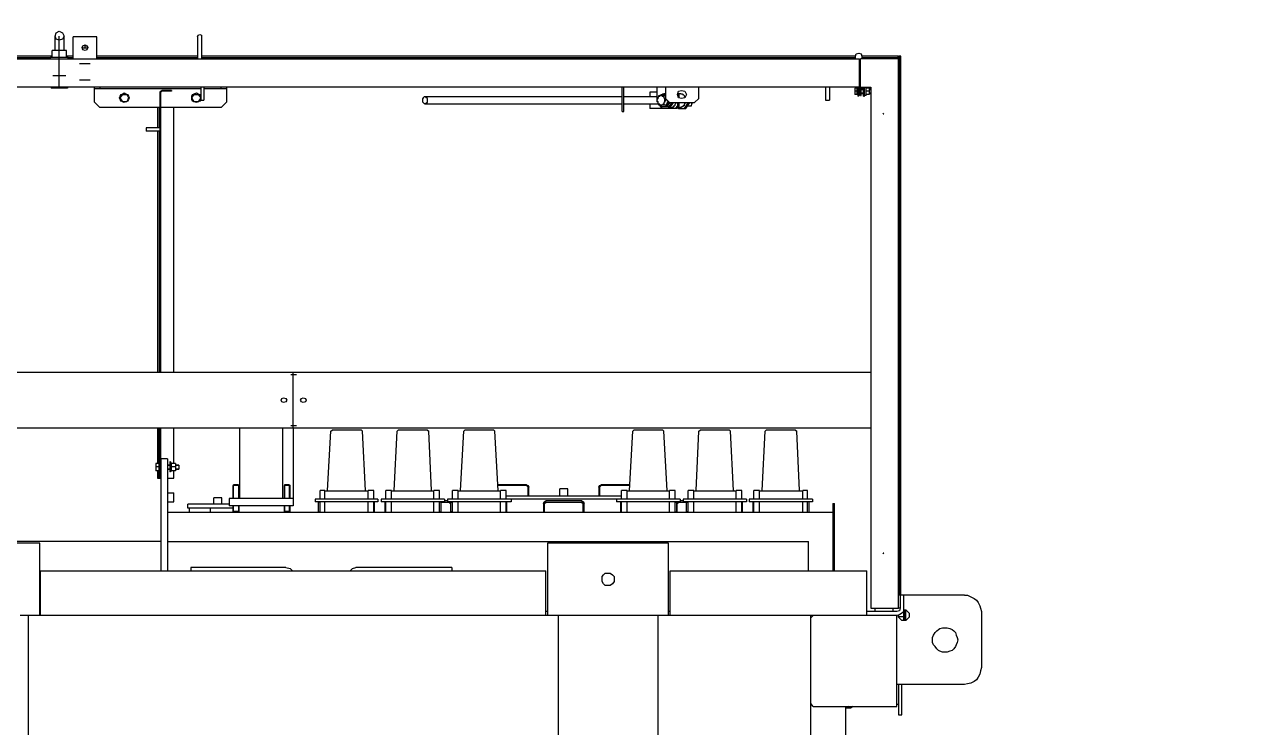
# Model space of a CAD drawing. Header units: inches. Extents: x -1851 to 6314, y -1304 to 4687.
# Drawn here: x 4390.5 to 4399.19, y 1911.27 to 1916.28 of the extents above; entities that cross this region are included whole.
import ezdxf

# ---------------------------------------------------------------- set-up
doc = ezdxf.new("R2010")
doc.units = ezdxf.units.IN
doc.header["$MEASUREMENT"] = 0
doc.set_wipeout_variables(frame=1)
doc.linetypes.add('DASHDOT', pattern=[25.4, 12.7, -6.35, 0, -6.35])
doc.layers.add('E-SOLTEC GATEWAY', color=6, linetype='Continuous')
doc.layers.add('G-ANNO-NONPLOT', color=181, linetype='Continuous', plot=False)

# ---------------------------------------------------------------- blocks, each defined once
blk = doc.blocks.new('A$C05935B8D')
at = {"color": 0, "linetype": 'Continuous'}
for points in [[(56.983, 101.644), (56.983, 101.644), (56.925, 101.76), (56.81, 101.818), (56.694, 101.76), (56.694, 101.644)], [(67.107, 101.702), (67.107, 101.702), (67.049, 101.933), (66.818, 102.049), (66.586, 101.933), (66.471, 101.702), (66.586, 101.47), (66.818, 101.413), (67.049, 101.47), (67.107, 101.702)], [(66.471, 100.661), (66.471, 101.702)], [(66.818, 98.057), (66.818, 101.702)], [(67.107, 100.661), (67.107, 101.702)], [(56.694, 101.644), (56.694, 100.082)], [(56.983, 101.644), (56.983, 100.082)], [(64.157, 100.082), (64.157, 101.644)], [(64.157, 101.644), (65.834, 101.644)], [(65.198, 100.892), (65.198, 100.892), (65.14, 101.008), (64.967, 101.065), (64.851, 101.008), (64.793, 100.892), (64.851, 100.718), (64.967, 100.661), (65.14, 100.718), (65.198, 100.892)], [(64.793, 100.834), (65.14, 100.834)], [(64.967, 100.834), (64.967, 101.065)], [(65.834, 100.082), (65.834, 101.644)], [(6.884, 100.256), (7, 100.256)], [(6.884, 61.9), (6.884, 100.256)], [(7, 61.9), (7, 100.256)], [(7, 100.256), (7.058, 100.256), (7.116, 100.198)], [(7, 100.256), (7, 100.256), (7, 100.256), (7, 100.256), (7, 100.256), (7, 100.256), (7, 100.256), (7, 100.256), (7, 100.256), (7, 100.256), (7, 100.256), (7, 100.256)], [(7.058, 60.975), (7.058, 100.082)], [(7.058, 100.082), (9.777, 100.082)], [(7.116, 100.256), (7.116, 100.082)], [(7.116, 100.256), (9.661, 100.256)], [(7.116, 100.14), (9.661, 100.14)], [(10.124, 100.082), (10.124, 100.082), (10.124, 100.256), (10.066, 100.429), (9.893, 100.487), (9.719, 100.429), (9.661, 100.256), (9.661, 100.082)], [(9.777, 97.479), (9.777, 100.082)], [(9.835, 97.479), (9.835, 100.082)], [(90.479, 100.082), (9.835, 100.082)], [(10.124, 100.256), (56.694, 100.256)], [(10.124, 100.14), (56.694, 100.14)], [(56.983, 100.256), (64.157, 100.256)], [(56.983, 100.14), (64.157, 100.14)], [(65.834, 100.256), (66.297, 100.256)], [(65.834, 100.14), (66.181, 100.14)], [(66.181, 100.082), (66.181, 100.198)], [(67.454, 100.198), (66.181, 100.198)], [(66.297, 100.198), (66.297, 100.661)], [(66.297, 100.661), (67.338, 100.661)], [(67.338, 100.198), (67.338, 100.661)], [(67.338, 100.256), (90.132, 100.256)], [(67.454, 100.082), (67.454, 100.198)], [(67.454, 100.14), (90.132, 100.14)], [(9.777, 99.272), (9.835, 99.272)], [(65.371, 99.735), (64.619, 99.735)], [(9.777, 98.925), (9.835, 98.925)], [(65.371, 98.578), (64.619, 98.578)], [(66.355, 98.867), (67.281, 98.867)], [(9.025, 98.057), (9.025, 60.975)], [(9.777, 98.057), (9.025, 98.057)], [(9.025, 97.942), (9.14, 97.942)], [(9.14, 97.884), (9.025, 97.884)], [(9.14, 97.652), (9.025, 97.652)], [(9.025, 97.594), (9.14, 97.594)], [(9.14, 97.999), (9.14, 97.537)], [(9.14, 97.999), (9.372, 97.999)], [(9.14, 97.768), (9.372, 97.768)], [(9.14, 97.537), (9.372, 97.537)], [(9.372, 97.768), (9.372, 98.057)], [(9.372, 97.479), (9.372, 97.768)], [(9.372, 97.479), (9.488, 97.479)], [(9.488, 97.421), (9.488, 98.057)], [(9.545, 97.421), (9.488, 97.421)], [(9.545, 97.421), (9.545, 98.057)], [(9.545, 97.942), (9.719, 97.942)], [(9.719, 97.884), (9.545, 97.884)], [(9.719, 97.652), (9.545, 97.652)], [(9.545, 97.594), (9.719, 97.594)], [(9.719, 97.479), (9.719, 98.057)], [(9.777, 97.479), (9.719, 97.479)], [(9.835, 98.115), (9.777, 98.115)], [(9.835, 98.057), (9.777, 98.057)], [(9.777, 97.942), (9.835, 97.942)], [(9.777, 97.594), (9.835, 97.594)], [(9.835, 98.057), (90.479, 98.057)], [(9.835, 97.479), (9.893, 97.479)], [(9.893, 97.421), (9.893, 98.057)], [(9.893, 97.421), (9.95, 97.421)], [(9.95, 98.057), (9.95, 97.421)], [(9.95, 97.999), (10.182, 97.999)], [(9.95, 97.537), (10.182, 97.537)], [(10.008, 97.537), (10.008, 97.999)], [(10.008, 97.768), (10.182, 97.768)], [(10.182, 97.999), (10.182, 97.537)], [(11.975, 98.057), (11.975, 97.132)], [(12.264, 98.057), (12.264, 97.132)], [(21.289, 97.247), (21.289, 98.057)], [(22.793, 97.537), (22.793, 97.537), (22.735, 97.768), (22.504, 97.826), (22.273, 97.768), (22.157, 97.537), (22.273, 97.305), (22.504, 97.247), (22.735, 97.305), (22.793, 97.537)], [(22.562, 97.594), (22.562, 97.594), (22.504, 97.594), (22.504, 97.594), (22.446, 97.594), (22.446, 97.537), (22.388, 97.537), (22.388, 97.537), (22.33, 97.479), (22.33, 97.421), (22.273, 97.421), (22.273, 97.363), (22.273, 97.305)], [(22.562, 97.594), (22.735, 97.594)], [(22.678, 97.537), (22.793, 97.652)], [(22.678, 97.305), (22.678, 97.537)], [(22.793, 97.537), (22.678, 97.537)], [(23.661, 98.057), (23.661, 97.247)], [(23.661, 97.594), (23.777, 97.594)], [(23.661, 97.594), (23.661, 97.594)], [(23.777, 97.594), (23.777, 97.594), (23.719, 97.594), (23.719, 97.594), (23.719, 97.594), (23.719, 97.594), (23.719, 97.594), (23.719, 97.594), (23.719, 97.594), (23.661, 97.594), (23.661, 97.594), (23.661, 97.594)], [(23.661, 97.479), (24.066, 97.479)], [(24.008, 97.479), (23.95, 97.479), (23.95, 97.479), (23.95, 97.537), (23.892, 97.537), (23.892, 97.537), (23.892, 97.537), (23.835, 97.594), (23.835, 97.594), (23.835, 97.594), (23.777, 97.594), (23.777, 97.594)], [(23.95, 97.479), (23.95, 97.479), (23.95, 97.479), (23.892, 97.479), (23.892, 97.421), (23.835, 97.421), (23.835, 97.421), (23.835, 97.421), (23.777, 97.363), (23.777, 97.363), (23.777, 97.305), (23.777, 97.305)], [(23.777, 97.479), (23.777, 97.479), (23.777, 97.479), (23.777, 97.421), (23.777, 97.421), (23.777, 97.421), (23.777, 97.363), (23.777, 97.363), (23.777, 97.363), (23.777, 97.305), (23.777, 97.305), (23.777, 97.305)], [(24.182, 97.305), (24.182, 97.305), (24.182, 97.363), (24.124, 97.363), (24.124, 97.363), (24.124, 97.421), (24.066, 97.421), (24.066, 97.421), (24.066, 97.479), (24.008, 97.479), (24.008, 97.479), (23.95, 97.479)], [(24.182, 97.305), (24.182, 97.305), (24.182, 97.305), (24.182, 97.363), (24.182, 97.363), (24.124, 97.363), (24.124, 97.363), (24.124, 97.421), (24.124, 97.421), (24.124, 97.421), (24.124, 97.479), (24.066, 97.479)], [(24.24, 97.189), (24.24, 98.057)], [(24.24, 97.71), (24.76, 97.71)], [(24.24, 97.363), (26.611, 97.363)], [(24.76, 97.71), (24.76, 97.363)], [(26.611, 96.322), (26.611, 98.057)], [(26.727, 96.322), (26.727, 98.057)], [(26.727, 97.363), (40.785, 97.363)], [(40.611, 97.132), (40.611, 97.132), (40.611, 97.189), (40.611, 97.189), (40.611, 97.247), (40.611, 97.247), (40.669, 97.305), (40.669, 97.305), (40.669, 97.305), (40.727, 97.363), (40.727, 97.363), (40.785, 97.363)], [(40.785, 97.363), (40.785, 97.363), (40.843, 97.363), (40.843, 97.363), (40.901, 97.305), (40.901, 97.305), (40.901, 97.305), (40.901, 97.247), (40.958, 97.247), (40.958, 97.189), (40.958, 97.132), (40.958, 97.132)], [(54.9, 97.016), (54.9, 98.057)], [(54.9, 97.942), (56.52, 97.942)], [(55.305, 97.942), (55.305, 98.057)], [(56.52, 98.057), (56.52, 97.132)], [(56.752, 98.057), (56.752, 97.132)], [(56.752, 97.942), (64.33, 97.942)], [(57.388, 97.305), (57.388, 97.305), (57.388, 97.421), (57.33, 97.537), (57.215, 97.594), (57.041, 97.652), (56.925, 97.594), (56.81, 97.537), (56.752, 97.421), (56.752, 97.305), (56.752, 97.189), (56.81, 97.074), (56.925, 97.016), (57.041, 96.958), (57.215, 97.016), (57.33, 97.074), (57.388, 97.189), (57.388, 97.305)], [(56.925, 97.537), (56.752, 97.305)], [(57.215, 97.537), (56.925, 97.537)], [(57.388, 97.305), (57.215, 97.537)], [(58.834, 97.826), (58.834, 97.768)], [(58.834, 97.826), (59.529, 97.826)], [(58.834, 97.768), (59.529, 97.768)], [(59.644, 97.71), (59.644, 97.71), (59.586, 97.768), (59.529, 97.826)], [(59.586, 97.71), (59.586, 97.71), (59.529, 97.768)], [(59.586, 77.752), (59.586, 97.71)], [(59.644, 77.752), (59.644, 97.71)], [(62.537, 97.305), (62.537, 97.305), (62.479, 97.421), (62.421, 97.537), (62.305, 97.594), (62.19, 97.652), (62.074, 97.594), (61.958, 97.537), (61.9, 97.421), (61.843, 97.305), (61.9, 97.189), (61.958, 97.074), (62.074, 97.016), (62.19, 96.958), (62.305, 97.016), (62.421, 97.074), (62.479, 97.189), (62.537, 97.305)], [(62.016, 97.537), (61.9, 97.305)], [(62.305, 97.537), (62.016, 97.537)], [(62.479, 97.305), (62.305, 97.537)], [(63.925, 98.057), (63.925, 97.942)], [(64.33, 98.057), (64.33, 97.016)], [(66.239, 98.057), (66.239, 97.999)], [(66.239, 97.999), (67.396, 97.999)], [(67.396, 98.057), (67.396, 97.999)], [(12.264, 97.132), (11.975, 97.132)], [(21.289, 97.247), (21.578, 96.958)], [(23.372, 96.958), (21.578, 96.958)], [(21.81, 96.727), (21.752, 96.958)], [(21.752, 96.958), (21.752, 96.958), (21.752, 96.958), (21.752, 96.958), (21.752, 96.958), (21.752, 96.958), (21.752, 96.958), (21.752, 96.958), (21.752, 96.9), (21.752, 96.9), (21.752, 96.9)], [(22.041, 96.727), (21.81, 96.727)], [(22.215, 96.553), (21.925, 96.958)], [(22.041, 96.958), (22.33, 96.553)], [(22.735, 96.553), (22.215, 96.553)], [(22.273, 96.958), (22.273, 96.9), (22.273, 96.842), (22.33, 96.842), (22.33, 96.785), (22.33, 96.727), (22.388, 96.727), (22.388, 96.727), (22.446, 96.669), (22.446, 96.669), (22.504, 96.669), (22.504, 96.611), (22.562, 96.611)], [(22.562, 96.611), (22.735, 96.611)], [(22.678, 96.727), (22.678, 96.958)], [(22.851, 96.553), (22.678, 96.727)], [(22.678, 96.727), (22.793, 96.727)], [(22.735, 96.553), (22.793, 96.611)], [(22.793, 96.958), (22.793, 96.727)], [(22.793, 96.727), (22.967, 96.553)], [(22.851, 96.553), (23.487, 96.553)], [(23.256, 96.611), (23.198, 96.611), (23.198, 96.611), (23.14, 96.669), (23.14, 96.669), (23.083, 96.669), (23.025, 96.727), (23.025, 96.727), (22.967, 96.785), (22.967, 96.842), (22.967, 96.842), (22.909, 96.9), (22.909, 96.958)], [(23.372, 96.553), (23.083, 96.958)], [(23.198, 96.958), (23.487, 96.553)], [(23.314, 96.611), (23.256, 96.611)], [(23.372, 96.958), (23.661, 97.247)], [(23.372, 96.958), (23.372, 96.9), (23.43, 96.842), (23.43, 96.842), (23.43, 96.785), (23.487, 96.785), (23.487, 96.727), (23.487, 96.727), (23.545, 96.669), (23.603, 96.669), (23.603, 96.669), (23.661, 96.669), (23.661, 96.669)], [(23.43, 96.958), (23.43, 96.958), (23.43, 96.958), (23.43, 96.958), (23.43, 96.958), (23.43, 96.958), (23.43, 96.958), (23.43, 96.9), (23.487, 96.9), (23.487, 96.9), (23.487, 96.9), (23.487, 96.9)], [(23.487, 97.074), (23.603, 96.785)], [(23.487, 96.9), (23.487, 96.842), (23.487, 96.842), (23.545, 96.785), (23.545, 96.785), (23.545, 96.727), (23.603, 96.727), (23.603, 96.727), (23.661, 96.669), (23.661, 96.669), (23.661, 96.669), (23.719, 96.669), (23.777, 96.669)], [(23.487, 96.553), (23.892, 96.553)], [(23.603, 97.132), (23.661, 97.132)], [(23.603, 96.785), (24.066, 96.785)], [(23.777, 97.305), (23.719, 97.305), (23.719, 97.247), (23.719, 97.247), (23.719, 97.247), (23.719, 97.247), (23.719, 97.189), (23.719, 97.189), (23.661, 97.189), (23.661, 97.132), (23.661, 97.132), (23.661, 97.132)], [(23.661, 97.132), (23.661, 97.132), (23.661, 97.074), (23.661, 97.074), (23.661, 97.074), (23.719, 97.074), (23.719, 97.016), (23.719, 97.016), (23.719, 97.016), (23.719, 96.958), (23.719, 96.958), (23.777, 96.958)], [(23.661, 96.669), (23.777, 96.669)], [(23.777, 97.305), (23.719, 97.247), (23.719, 97.247), (23.719, 97.189), (23.719, 97.132), (23.719, 97.132), (23.719, 97.074), (23.719, 97.074), (23.719, 97.016), (23.719, 96.958), (23.777, 96.958)], [(23.777, 96.958), (23.777, 96.958), (23.777, 96.9), (23.777, 96.9), (23.777, 96.9), (23.777, 96.9), (23.777, 96.842), (23.777, 96.842), (23.777, 96.842), (23.777, 96.785), (23.777, 96.785), (23.777, 96.785)], [(23.777, 96.958), (23.777, 96.958), (23.777, 96.9), (23.777, 96.9), (23.777, 96.842), (23.835, 96.842), (23.835, 96.842), (23.835, 96.785), (23.892, 96.785), (23.892, 96.785), (23.95, 96.785), (23.95, 96.785)], [(23.777, 96.669), (23.777, 96.669), (23.777, 96.669), (23.835, 96.669), (23.835, 96.669), (23.892, 96.669), (23.892, 96.669), (23.892, 96.669), (23.95, 96.727), (23.95, 96.727), (23.95, 96.727), (24.008, 96.785)], [(23.892, 96.553), (24.066, 96.785)], [(23.892, 96.553), (24.76, 96.553)], [(23.95, 96.785), (24.008, 96.785), (24.008, 96.785), (24.066, 96.785), (24.066, 96.785), (24.066, 96.842), (24.124, 96.842), (24.124, 96.842), (24.124, 96.842), (24.182, 96.9), (24.182, 96.9), (24.182, 96.958)], [(24.066, 96.785), (24.124, 96.785), (24.124, 96.785), (24.124, 96.785), (24.124, 96.842), (24.124, 96.842), (24.124, 96.842), (24.124, 96.842), (24.182, 96.9), (24.182, 96.9), (24.182, 96.9), (24.182, 96.958)], [(24.124, 96.842), (26.611, 96.842)], [(24.24, 97.132), (24.24, 97.132), (24.24, 97.132), (24.24, 97.189), (24.24, 97.189), (24.24, 97.189), (24.24, 97.189), (24.182, 97.247), (24.182, 97.247), (24.182, 97.247), (24.182, 97.305), (24.182, 97.305)], [(24.182, 96.958), (24.182, 96.958), (24.182, 97.016), (24.24, 97.074), (24.24, 97.074), (24.24, 97.132), (24.24, 97.132), (24.24, 97.189), (24.182, 97.247), (24.182, 97.247), (24.182, 97.305)], [(24.182, 96.958), (24.182, 96.958), (24.182, 96.958), (24.182, 97.016), (24.182, 97.016), (24.182, 97.016), (24.24, 97.016), (24.24, 97.074), (24.24, 97.074), (24.24, 97.074), (24.24, 97.074), (24.24, 97.132)], [(24.182, 96.958), (24.24, 97.016)], [(24.24, 97.016), (24.24, 97.074)], [(24.76, 96.842), (24.76, 96.553)], [(26.727, 96.842), (40.785, 96.842)], [(40.785, 96.842), (40.785, 96.9), (40.727, 96.9), (40.727, 96.9), (40.669, 96.9), (40.669, 96.958), (40.611, 96.958), (40.611, 97.016), (40.611, 97.016), (40.611, 97.074), (40.611, 97.074), (40.611, 97.132)], [(40.958, 97.132), (40.958, 97.074), (40.958, 97.074), (40.958, 97.016), (40.958, 97.016), (40.901, 96.958), (40.901, 96.958), (40.901, 96.958), (40.843, 96.9), (40.843, 96.9), (40.785, 96.9), (40.785, 96.842)], [(54.9, 97.016), (55.305, 96.611)], [(55.305, 96.611), (59.586, 96.611)], [(56.752, 97.132), (56.52, 97.132)], [(56.752, 97.305), (56.925, 97.016)], [(56.925, 97.016), (57.215, 97.016)], [(57.215, 97.016), (57.388, 97.305)], [(58.661, 77.752), (58.661, 96.611)], [(59.644, 96.611), (63.925, 96.611)], [(59.702, 96.611), (59.702, 95.165)], [(59.818, 96.611), (59.818, 95.165)], [(61.9, 97.305), (62.016, 97.016)], [(62.016, 97.016), (62.305, 97.016)], [(62.305, 97.016), (62.479, 97.305)], [(63.925, 96.611), (64.33, 97.016)], [(8.099, 96.148), (8.099, 96.148), (8.157, 96.148), (8.099, 96.206)], [(26.727, 96.322), (26.611, 96.322)], [(59.644, 95.165), (60.628, 95.165)], [(59.644, 94.933), (60.628, 94.933)], [(59.702, 94.933), (59.702, 77.752)], [(59.818, 94.933), (59.818, 77.752)], [(60.628, 95.165), (60.628, 94.933)], [(9.025, 77.752), (91.289, 77.752)], [(49.925, 77.578), (50.33, 77.578)], [(50.157, 73.818), (50.157, 77.752)], [(49.636, 75.785), (49.636, 75.785), (49.578, 75.9), (49.463, 75.958), (49.289, 75.9), (49.231, 75.785), (49.289, 75.669), (49.463, 75.611), (49.578, 75.669), (49.636, 75.785)], [(51.024, 75.785), (51.024, 75.785), (50.967, 75.9), (50.851, 75.958), (50.677, 75.9), (50.62, 75.785), (50.677, 75.669), (50.851, 75.611), (50.967, 75.669), (51.024, 75.785)], [(50.33, 73.991), (49.925, 73.991)], [(91.289, 73.818), (9.025, 73.818)], [(14.116, 69.363), (14.289, 73.586)], [(14.405, 73.644), (14.405, 73.644), (14.289, 73.586)], [(14.405, 73.644), (16.488, 73.644)], [(16.545, 73.586), (16.545, 73.586), (16.488, 73.644)], [(16.777, 69.363), (16.545, 73.586)], [(18.802, 69.363), (19.033, 73.586)], [(19.091, 73.644), (19.091, 73.644), (19.033, 73.586)], [(19.091, 73.644), (21.173, 73.644)], [(21.289, 73.586), (21.289, 73.586), (21.173, 73.644)], [(21.463, 69.363), (21.289, 73.586)], [(23.545, 69.363), (23.777, 73.586)], [(23.835, 73.644), (23.835, 73.644), (23.777, 73.586)], [(23.835, 73.644), (25.917, 73.644)], [(25.975, 73.586), (25.975, 73.586), (25.917, 73.644)], [(26.206, 69.363), (25.975, 73.586)], [(35.578, 69.363), (35.81, 73.586)], [(35.868, 73.644), (35.868, 73.644), (35.81, 73.586)], [(35.868, 73.644), (37.95, 73.644)], [(38.008, 73.586), (38.008, 73.586), (37.95, 73.644)], [(38.239, 69.363), (38.008, 73.586)], [(40.322, 69.363), (40.496, 73.586)], [(40.611, 73.644), (40.611, 73.644), (40.496, 73.586)], [(40.611, 73.644), (42.694, 73.644)], [(42.752, 73.586), (42.752, 73.586), (42.694, 73.644)], [(42.983, 69.363), (42.752, 73.586)], [(45.008, 69.363), (45.239, 73.586)], [(45.297, 73.644), (45.297, 73.644), (45.239, 73.586)], [(45.297, 73.644), (47.38, 73.644)], [(47.496, 73.586), (47.496, 73.586), (47.38, 73.644)], [(47.727, 69.363), (47.496, 73.586)], [(50.909, 68.785), (50.909, 73.818)], [(53.975, 68.785), (53.975, 73.818)], [(58.661, 71.272), (58.661, 73.818)], [(59.586, 71.619), (59.586, 73.818)], [(59.644, 70.231), (59.644, 73.818)], [(59.702, 70.231), (59.702, 73.818)], [(59.818, 73.818), (59.818, 71.272)], [(58.545, 71.272), (58.545, 70.752)], [(58.545, 71.272), (58.834, 71.272)], [(58.834, 71.041), (58.834, 71.33)], [(58.892, 71.33), (58.834, 71.33)], [(58.892, 71.388), (58.892, 70.694)], [(58.892, 71.388), (58.95, 71.388)], [(58.95, 71.388), (58.95, 70.694)], [(59.124, 71.619), (59.124, 63.636)], [(59.124, 71.619), (59.586, 71.619)], [(59.586, 71.619), (59.586, 63.636)], [(59.644, 71.388), (59.702, 71.388)], [(59.702, 71.388), (59.702, 70.694)], [(59.702, 71.272), (59.934, 71.272)], [(59.934, 71.272), (59.934, 70.752)], [(58.545, 71.157), (58.314, 71.157)], [(58.314, 71.157), (58.314, 70.867)], [(58.314, 71.157), (58.545, 71.157)], [(58.545, 70.867), (58.314, 70.867)], [(58.314, 70.867), (58.545, 70.867)], [(58.545, 71.041), (58.834, 71.041)], [(58.545, 70.752), (58.834, 70.752)], [(58.661, 70.231), (58.661, 70.752)], [(58.834, 70.752), (58.834, 71.041)], [(58.892, 70.752), (58.834, 70.752)], [(58.892, 70.694), (58.95, 70.694)], [(59.124, 71.157), (58.95, 71.157)], [(58.95, 71.157), (59.124, 71.157)], [(59.124, 70.867), (58.95, 70.867)], [(58.95, 70.867), (59.124, 70.867)], [(59.644, 70.694), (59.702, 70.694)], [(59.702, 71.041), (59.934, 71.041)], [(59.702, 70.752), (59.934, 70.752)], [(59.818, 70.752), (59.818, 70.231)], [(26.206, 69.768), (28.231, 69.768)], [(26.206, 69.71), (28.231, 69.71)], [(28.405, 69.595), (28.405, 69.595), (28.347, 69.71), (28.231, 69.768)], [(28.347, 69.595), (28.347, 69.595), (28.231, 69.71)], [(28.347, 69.595), (28.347, 68.958)], [(28.405, 69.595), (28.405, 68.958)], [(33.554, 69.768), (33.554, 69.768), (33.438, 69.71), (33.38, 69.595)], [(33.38, 68.958), (33.38, 69.595)], [(33.554, 69.71), (33.554, 69.71), (33.438, 69.595)], [(33.438, 68.958), (33.438, 69.595)], [(33.554, 69.768), (35.578, 69.768)], [(33.554, 69.71), (35.578, 69.71)], [(50.446, 69.768), (50.388, 69.71)], [(50.388, 68.785), (50.388, 69.71)], [(50.388, 69.71), (50.793, 69.71)], [(50.446, 69.768), (50.446, 68.785)], [(50.793, 69.768), (50.446, 69.768)], [(50.446, 69.768), (50.793, 69.768)], [(50.793, 69.768), (50.793, 68.785)], [(50.793, 69.768), (50.793, 69.71)], [(50.793, 68.785), (50.793, 69.71)], [(54.033, 69.768), (54.033, 68.785)], [(54.033, 69.71), (54.091, 69.768)], [(54.438, 69.768), (54.033, 69.768)], [(54.033, 68.785), (54.033, 69.71)], [(54.033, 69.71), (54.438, 69.71)], [(54.091, 69.768), (54.38, 69.768)], [(54.438, 69.71), (54.38, 69.768)], [(54.438, 69.768), (54.438, 68.785)], [(54.438, 68.785), (54.438, 69.71)], [(59.124, 70.231), (58.661, 70.231)], [(59.644, 70.231), (59.586, 70.231)], [(59.586, 70.231), (59.644, 70.231)], [(59.702, 70.231), (59.644, 70.231)], [(59.818, 70.231), (59.702, 70.231)], [(59.702, 70.231), (59.702, 70.231)], [(59.702, 70.231), (59.702, 70.231), (59.702, 70.231), (59.702, 70.231), (59.702, 70.231), (59.702, 70.231), (59.702, 70.231), (59.702, 70.231), (59.702, 70.231), (59.702, 70.231), (59.702, 70.231), (59.702, 70.231)], [(13.19, 68.727), (13.19, 68.553)], [(13.19, 68.727), (17.702, 68.727)], [(13.537, 68.727), (13.537, 69.363)], [(13.537, 69.363), (13.884, 69.363)], [(13.884, 68.727), (13.884, 69.363)], [(13.884, 69.305), (16.95, 69.305)], [(14.058, 69.305), (14.058, 69.305), (14.116, 69.363)], [(16.777, 69.363), (16.777, 69.363), (16.777, 69.305)], [(16.95, 68.727), (16.95, 69.363)], [(16.95, 69.363), (17.355, 69.363)], [(17.355, 68.727), (17.355, 69.363)], [(17.702, 68.727), (17.702, 68.553)], [(17.876, 68.727), (17.876, 68.553)], [(17.876, 68.727), (22.388, 68.727)], [(18.223, 68.727), (18.223, 69.363)], [(18.223, 69.363), (18.628, 69.363)], [(18.628, 68.727), (18.628, 69.363)], [(18.628, 69.305), (21.636, 69.305)], [(18.744, 69.305), (18.744, 69.305), (18.802, 69.363)], [(21.463, 69.363), (21.463, 69.363), (21.521, 69.305)], [(21.636, 68.727), (21.636, 69.363)], [(21.636, 69.363), (22.041, 69.363)], [(22.041, 68.727), (22.041, 69.363)], [(22.388, 68.727), (22.388, 68.553)], [(22.62, 68.727), (22.62, 68.553)], [(22.62, 68.727), (27.132, 68.727)], [(22.967, 68.727), (22.967, 69.363)], [(22.967, 69.363), (23.372, 69.363)], [(23.372, 68.727), (23.372, 69.363)], [(23.372, 69.305), (26.38, 69.305)], [(23.487, 69.305), (23.487, 69.305), (23.545, 69.363)], [(26.206, 69.363), (26.206, 69.363), (26.264, 69.305)], [(26.38, 68.727), (26.38, 69.363)], [(26.38, 69.363), (26.785, 69.363)], [(26.785, 68.727), (26.785, 69.363)], [(26.785, 68.958), (35, 68.958)], [(26.785, 68.727), (35, 68.727)], [(27.132, 68.727), (27.132, 68.553)], [(30.603, 68.958), (30.603, 69.479)], [(30.603, 69.479), (31.182, 69.479)], [(31.182, 68.958), (31.182, 69.479)], [(34.653, 68.727), (34.653, 68.553)], [(34.653, 68.727), (39.165, 68.727)], [(35, 68.727), (35, 69.363)], [(35, 69.363), (35.405, 69.363)], [(35.405, 68.727), (35.405, 69.363)], [(35.405, 69.305), (38.413, 69.305)], [(35.52, 69.305), (35.52, 69.305), (35.578, 69.363)], [(38.239, 69.363), (38.239, 69.363), (38.297, 69.305)], [(38.413, 68.727), (38.413, 69.363)], [(38.413, 69.363), (38.818, 69.363)], [(38.818, 68.727), (38.818, 69.363)], [(39.165, 68.727), (39.165, 68.553)], [(39.396, 68.727), (39.396, 68.553)], [(39.396, 68.727), (43.909, 68.727)], [(39.744, 68.727), (39.744, 69.363)], [(39.744, 69.363), (40.149, 69.363)], [(40.149, 68.727), (40.149, 69.363)], [(40.149, 69.305), (43.157, 69.305)], [(40.264, 69.305), (40.264, 69.305), (40.322, 69.363)], [(42.983, 69.363), (42.983, 69.363), (43.041, 69.305)], [(43.157, 68.727), (43.157, 69.363)], [(43.157, 69.363), (43.562, 69.363)], [(43.562, 68.727), (43.562, 69.363)], [(43.909, 68.727), (43.909, 68.553)], [(44.14, 68.727), (44.14, 68.553)], [(44.14, 68.727), (48.595, 68.727)], [(44.429, 68.727), (44.429, 69.363)], [(44.429, 69.363), (44.834, 69.363)], [(44.834, 68.727), (44.834, 69.363)], [(44.834, 69.305), (47.901, 69.305)], [(45.008, 69.305), (45.008, 69.305), (45.008, 69.363)], [(47.727, 69.363), (47.727, 69.363), (47.727, 69.305)], [(47.901, 68.727), (47.901, 69.363)], [(47.901, 69.363), (48.248, 69.363)], [(48.248, 68.727), (48.248, 69.363)], [(48.595, 68.727), (48.595, 68.553)], [(50.157, 68.785), (50.157, 68.264)], [(50.157, 68.785), (54.727, 68.785)], [(54.727, 68.785), (54.727, 68.264)], [(55.248, 68.38), (55.248, 68.843)], [(55.248, 68.843), (55.826, 68.843)], [(55.826, 68.38), (55.826, 68.843)], [(58.661, 68.553), (58.661, 69.19)], [(59.124, 69.19), (58.661, 69.19)], [(11.744, 68.438), (11.628, 68.438)], [(11.628, 63.636), (11.628, 68.438)], [(11.744, 67.859), (11.628, 67.859)], [(11.744, 68.438), (11.744, 63.636)], [(59.124, 67.801), (11.744, 67.801)], [(13.19, 68.553), (17.702, 68.553)], [(13.479, 68.553), (13.479, 68.553), (13.421, 68.495)], [(13.421, 67.859), (13.421, 68.495)], [(13.421, 67.859), (13.421, 67.859), (13.479, 67.801)], [(13.537, 67.801), (13.537, 68.553)], [(13.884, 67.801), (13.884, 68.553)], [(16.95, 67.801), (16.95, 68.553)], [(17.355, 67.801), (17.355, 68.553)], [(17.413, 68.495), (17.413, 68.495), (17.355, 68.553)], [(17.355, 67.801), (17.355, 67.801), (17.413, 67.859)], [(17.413, 67.859), (17.413, 68.495)], [(17.876, 68.553), (22.388, 68.553)], [(18.223, 68.553), (18.223, 68.553), (18.165, 68.495)], [(18.165, 67.859), (18.165, 68.495)], [(18.165, 67.859), (18.165, 67.859), (18.223, 67.801)], [(18.223, 67.801), (18.223, 68.553)], [(18.628, 67.801), (18.628, 68.553)], [(21.636, 67.801), (21.636, 68.553)], [(22.041, 67.801), (22.041, 68.553)], [(22.157, 68.495), (22.157, 68.495), (22.041, 68.553)], [(22.041, 67.801), (22.041, 67.801), (22.157, 67.859)], [(22.157, 67.859), (22.157, 68.495)], [(22.157, 68.495), (22.735, 68.495)], [(22.388, 68.611), (22.62, 68.611)], [(22.62, 68.553), (27.132, 68.553)], [(22.851, 68.438), (22.851, 68.438), (22.735, 68.495)], [(22.967, 68.553), (22.967, 68.553), (22.851, 68.495)], [(22.909, 68.495), (22.909, 68.495), (22.851, 68.553)], [(22.851, 67.859), (22.851, 68.495)], [(22.851, 68.438), (22.851, 67.801)], [(22.851, 67.859), (22.851, 67.859), (22.967, 67.801)], [(22.909, 67.801), (22.909, 67.801)], [(22.967, 67.801), (22.967, 68.553)], [(23.372, 67.801), (23.372, 68.553)], [(26.38, 67.801), (26.38, 68.553)], [(26.785, 67.801), (26.785, 68.553)], [(26.843, 68.495), (26.843, 68.495), (26.785, 68.553)], [(26.785, 67.801), (26.785, 67.801), (26.843, 67.859)], [(26.843, 67.859), (26.843, 68.495)], [(29.62, 68.611), (29.62, 68.611), (29.504, 68.553), (29.446, 68.438)], [(29.446, 67.801), (29.446, 68.438)], [(29.62, 68.495), (29.62, 68.495), (29.504, 68.438)], [(29.504, 67.801), (29.504, 68.438)], [(29.62, 68.611), (32.165, 68.611)], [(29.62, 68.495), (32.165, 68.495)], [(32.339, 68.438), (32.339, 68.438), (32.281, 68.553), (32.165, 68.611)], [(32.281, 68.438), (32.281, 68.438), (32.165, 68.495)], [(32.281, 68.438), (32.281, 67.801)], [(32.339, 68.438), (32.339, 67.801)], [(34.653, 68.553), (39.165, 68.553)], [(35, 68.553), (35, 68.553), (34.942, 68.495)], [(34.942, 67.859), (34.942, 68.495)], [(34.942, 67.859), (34.942, 67.859), (35, 67.801)], [(35, 67.801), (35, 68.553)], [(35.405, 67.801), (35.405, 68.553)], [(38.413, 67.801), (38.413, 68.553)], [(38.818, 67.801), (38.818, 68.553)], [(38.934, 68.495), (38.934, 68.495), (38.818, 68.553)], [(38.818, 67.801), (38.818, 67.801), (38.934, 67.859)], [(38.876, 67.801), (38.876, 67.801)], [(38.934, 68.553), (38.934, 68.553), (38.934, 68.495)], [(38.934, 67.859), (38.934, 68.495)], [(38.934, 67.801), (38.934, 68.438)], [(39.049, 68.495), (39.049, 68.495), (38.991, 68.438)], [(39.049, 68.495), (39.628, 68.495)], [(39.165, 68.611), (39.396, 68.611)], [(39.396, 68.553), (43.909, 68.553)], [(39.744, 68.553), (39.744, 68.553), (39.628, 68.495)], [(39.628, 67.859), (39.628, 68.495)], [(39.628, 67.859), (39.628, 67.859), (39.744, 67.801)], [(39.744, 67.801), (39.744, 68.553)], [(40.149, 67.801), (40.149, 68.553)], [(43.157, 67.801), (43.157, 68.553)], [(43.562, 67.801), (43.562, 68.553)], [(43.62, 68.495), (43.62, 68.495), (43.562, 68.553)], [(43.562, 67.801), (43.562, 67.801), (43.62, 67.859)], [(43.62, 67.859), (43.62, 68.495)], [(44.14, 68.553), (48.595, 68.553)], [(44.429, 68.553), (44.429, 68.553), (44.372, 68.495)], [(44.372, 67.859), (44.372, 68.495)], [(44.372, 67.859), (44.372, 67.859), (44.429, 67.801)], [(44.429, 67.801), (44.429, 68.553)], [(44.834, 67.801), (44.834, 68.553)], [(47.901, 67.801), (47.901, 68.553)], [(48.248, 67.801), (48.248, 68.553)], [(48.363, 68.495), (48.363, 68.495), (48.305, 68.553)], [(48.305, 67.801), (48.305, 67.801), (48.363, 67.859)], [(48.363, 67.859), (48.363, 68.495)], [(50.157, 68.264), (54.727, 68.264)], [(50.388, 67.859), (50.388, 68.264)], [(50.446, 67.801), (50.388, 67.859)], [(50.388, 67.859), (50.793, 67.859)], [(50.446, 68.264), (50.446, 67.801)], [(50.793, 67.801), (50.446, 67.801)], [(50.793, 68.264), (50.793, 67.801)], [(50.793, 67.859), (50.793, 68.264)], [(50.793, 67.801), (50.793, 67.859)], [(54.033, 68.264), (54.033, 67.801)], [(54.033, 67.859), (54.033, 68.264)], [(54.091, 67.801), (54.033, 67.859)], [(54.033, 67.859), (54.438, 67.859)], [(54.438, 67.801), (54.033, 67.801)], [(54.38, 67.801), (54.438, 67.859)], [(54.438, 68.264), (54.438, 67.801)], [(54.438, 67.859), (54.438, 68.264)], [(54.438, 68.09), (57.677, 68.09)], [(54.727, 68.38), (57.677, 68.38)], [(56.057, 67.801), (56.057, 68.09)], [(56.057, 67.801), (56.057, 68.09)], [(57.562, 68.09), (57.562, 67.801)], [(57.677, 68.09), (57.677, 68.38)], [(59.124, 68.553), (58.661, 68.553)], [(13.479, 63.636), (13.479, 65.719)], [(59.124, 65.719), (13.479, 65.719)], [(23.43, 60.454), (23.43, 65.603)], [(23.43, 65.603), (32.049, 65.603)], [(32.049, 65.603), (32.049, 60.454)], [(59.586, 65.719), (86.776, 65.719)], [(68.206, 60.454), (68.206, 65.603)], [(68.206, 65.603), (76.884, 65.603)], [(8.099, 64.851), (8.099, 64.851), (8.157, 64.909), (8.099, 64.909)], [(9.314, 60.454), (9.314, 63.636)], [(23.314, 63.636), (9.314, 63.636)], [(23.314, 60.454), (23.314, 63.636)], [(28.173, 63.057), (28.173, 63.057), (28.173, 63.231), (28.058, 63.347), (27.942, 63.462), (27.768, 63.462), (27.595, 63.462), (27.421, 63.347), (27.306, 63.231), (27.306, 63.057), (27.306, 62.884), (27.421, 62.71), (27.595, 62.595), (27.768, 62.595), (27.942, 62.595), (28.058, 62.71), (28.173, 62.884), (28.173, 63.057)], [(32.165, 60.454), (32.165, 63.636)], [(68.148, 63.636), (32.165, 63.636)], [(38.876, 63.867), (38.876, 63.636)], [(38.876, 63.867), (45.702, 63.867)], [(46.107, 63.636), (46.107, 63.636), (45.934, 63.81), (45.702, 63.867)], [(50.677, 63.867), (50.677, 63.867), (50.388, 63.81), (50.215, 63.636)], [(50.677, 63.867), (57.446, 63.867)], [(57.446, 63.867), (57.446, 63.636)], [(68.148, 60.454), (68.148, 63.636)], [(2.372, 61.9), (2.372, 61.9), (2.14, 61.9), (1.909, 61.785), (1.678, 61.669), (1.504, 61.553), (1.388, 61.38), (1.273, 61.148), (1.215, 60.975), (1.157, 60.743)], [(2.372, 61.9), (6.942, 61.9)], [(6.711, 61.9), (6.711, 60.975)], [(6.711, 61.9), (7.058, 61.9)], [(6.942, 61.9), (6.942, 60.975)], [(6.711, 60.859), (6.711, 60.859), (6.537, 60.859), (6.421, 60.743), (6.306, 60.628), (6.306, 60.454), (6.306, 60.338), (6.421, 60.223), (6.537, 60.107), (6.711, 60.107), (6.826, 60.107), (6.942, 60.223), (7.058, 60.338), (7.058, 60.454)], [(6.595, 60.165), (6.595, 60.859)], [(6.711, 60.975), (6.711, 60.975), (6.711, 60.743), (6.826, 60.628), (7, 60.512), (7.174, 60.454)], [(6.711, 60.859), (6.711, 60.338)], [(6.942, 60.975), (7.058, 60.975)], [(6.942, 60.975), (6.942, 60.975), (7, 60.801), (7.174, 60.743)], [(9.025, 60.975), (7.058, 60.975)], [(7.463, 60.975), (7.463, 60.743)], [(8.735, 60.975), (8.735, 60.743)], [(1.157, 60.743), (1.157, 56.752)], [(6.537, 60.165), (6.537, 60.801)], [(6.537, 60.165), (6.537, 60.165), (6.537, 60.107)], [(6.595, 60.165), (6.595, 60.165), (6.711, 60.107)], [(6.711, 60.396), (6.711, 60.107)], [(7.058, 60.396), (6.711, 60.396)], [(6.711, 60.338), (6.711, 60.338)], [(7.174, 60.743), (9.314, 60.743)], [(7.174, 53.975), (7.174, 60.454)], [(7.174, 60.454), (24.818, 60.454)], [(13.306, 60.281), (13.132, 60.454)], [(13.306, 28), (13.306, 60.454)], [(23.314, 60.743), (23.43, 60.743)], [(24.182, 7.694), (24.182, 60.454)], [(24.818, 60.454), (30.661, 60.454)], [(30.661, 60.454), (69.595, 60.454)], [(31.297, 60.454), (31.297, 7.694)], [(32.049, 60.743), (32.165, 60.743)], [(68.148, 60.743), (68.206, 60.743)], [(69.016, 7.694), (69.016, 60.454)], [(4.628, 58.719), (4.628, 58.719), (4.628, 58.892), (4.57, 59.066), (4.455, 59.239), (4.339, 59.355), (4.223, 59.471), (4.107, 59.529), (3.934, 59.586), (3.76, 59.586), (3.587, 59.586), (3.413, 59.529), (3.24, 59.471), (3.124, 59.355), (3.008, 59.239), (2.95, 59.066), (2.893, 58.892), (2.835, 58.719), (2.893, 58.545), (2.95, 58.372), (3.008, 58.256), (3.124, 58.082), (3.24, 57.967), (3.413, 57.909), (3.587, 57.851), (3.76, 57.851), (3.934, 57.851), (4.107, 57.909), (4.223, 57.967), (4.339, 58.082), (4.455, 58.256), (4.57, 58.372), (4.628, 58.545), (4.628, 58.719)], [(1.157, 56.752), (1.157, 56.752), (1.215, 56.52), (1.273, 56.289), (1.388, 56.057), (1.504, 55.884), (1.678, 55.768), (1.909, 55.653), (2.14, 55.595), (2.372, 55.537)], [(2.372, 55.537), (7.174, 55.537)], [(6.826, 53.396), (6.826, 55.537)], [(7.058, 55.537), (7.058, 53.396)], [(7.174, 54.148), (7.058, 54.148)], [(13.132, 53.975), (7.174, 53.975)], [(10.297, 53.975), (10.471, 53.859)], [(10.587, 53.975), (10.818, 53.859)], [(10.818, 28.983), (10.818, 53.975)], [(13.132, 53.975), (13.306, 54.206)], [(7.058, 53.396), (6.826, 53.396)], [(10.471, 53.859), (10.818, 53.859)]]:
    blk.add_lwpolyline(points, dxfattribs=at)
at = {"color": 0, "linetype": 'DASHDOT'}
blk.add_lwpolyline([(50.157, 73.818), (50.157, 68.785)], dxfattribs=at)
blk = doc.blocks.new('Transformer and inverter')
at = {"color": 1}
blk.add_blockref('A$C05935B8D', (5371.412, 3178.612), dxfattribs=at)

msp = doc.modelspace()

# ---------------------------------------------------------------- wipeouts: each hides what was drawn before it
msp.add_wipeout([(4358.09747, 1918.07503), (4400.59747, 1918.07503), (4400.59845, 1901.99952), (4358.09747, 1901.99952)])

# ---------------------------------------------------------------- next in the draw order: linework, layer by layer
at = {"layer": 'G-ANNO-NONPLOT'}
msp.add_circle((4804.50348, 1837.07734), 1509.43524, dxfattribs=at)

# ---------------------------------------------------------------- next in the draw order: block references
at = {"layer": 'E-SOLTEC GATEWAY', "xscale": -0.1, "yscale": 0.1, "zscale": 0.1}
msp.add_blockref('Transformer and inverter', (4934.57142, 1588.16534), dxfattribs=at)

doc.saveas('drawing.dxf')
